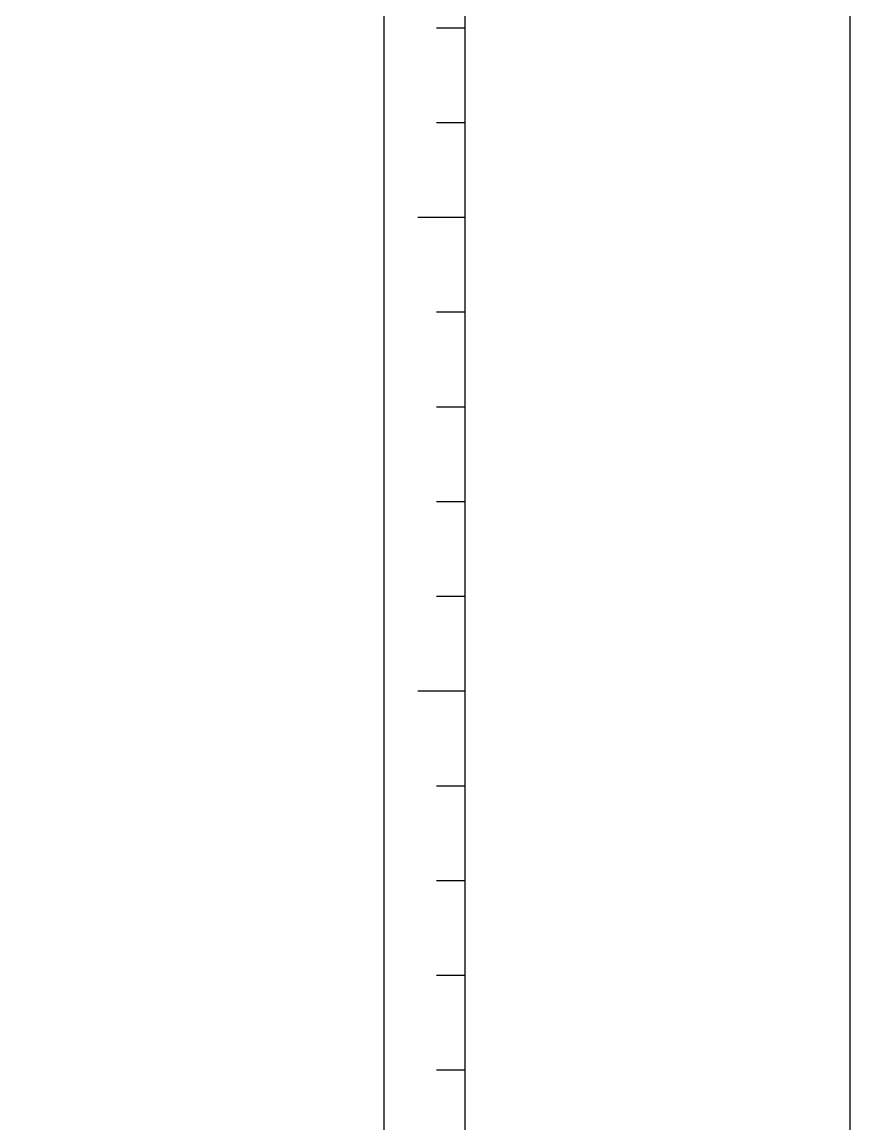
# Model space of a CAD drawing. Header units: millimetres. Extents: x 43843 to 1069877, y 60576 to 148433.
# Drawn here: x 991596 to 1003843, y 85766 to 102073 of the extents above; entities that cross this region are included whole.
import ezdxf

# ---------------------------------------------------------------- set-up
doc = ezdxf.new("R2010")
doc.units = ezdxf.units.MM
doc.layers.add('DEFPOINT', color=142, linetype='Continuous', plot=False)

# ---------------------------------------------------------------- blocks, each defined once
blk = doc.blocks.new('zw$9A02')
at = {"color": 7}
for p, q in [((85731, -33712), (85415, -33712)), ((85731, -34763), (85415, -34763)), ((85731, -35815), (85205, -35815)), ((85731, -36867), (85415, -36867)), ((85731, -37918), (85415, -37918)), ((85731, -38970), (85415, -38970)), ((85731, -40021), (85415, -40021)), ((85731, -41073), (85205, -41073)), ((85731, -42125), (85415, -42125)), ((85731, -43176), (85415, -43176)), ((85731, -44228), (85415, -44228)), ((85731, -45279), (85415, -45279))]:
    blk.add_line(p, q, dxfattribs=at)
blk.add_lwpolyline([(0, -63643), (0, 0), (90000, 0), (90000, -63643)], close=True)
at = {"color": 4}
blk.add_lwpolyline([(3810, -61579), (85731, -61579), (85731, -3425), (3810, -3425)], close=True, dxfattribs=at)
at = {"layer": 'DEFPOINT', "color": 150}
blk.add_lwpolyline([(4710, -56999), (84831, -56999), (84831, -4325), (4710, -4325)], close=True, dxfattribs=at)

msp = doc.modelspace()

# ---------------------------------------------------------------- block references
at = {"xscale": 1.333333333333333, "yscale": 1.333333333333333, "zscale": 1.333333333333333}
msp.add_blockref('zw$9A02', (883842.813, 146933.143), dxfattribs=at)

doc.saveas('drawing.dxf')
